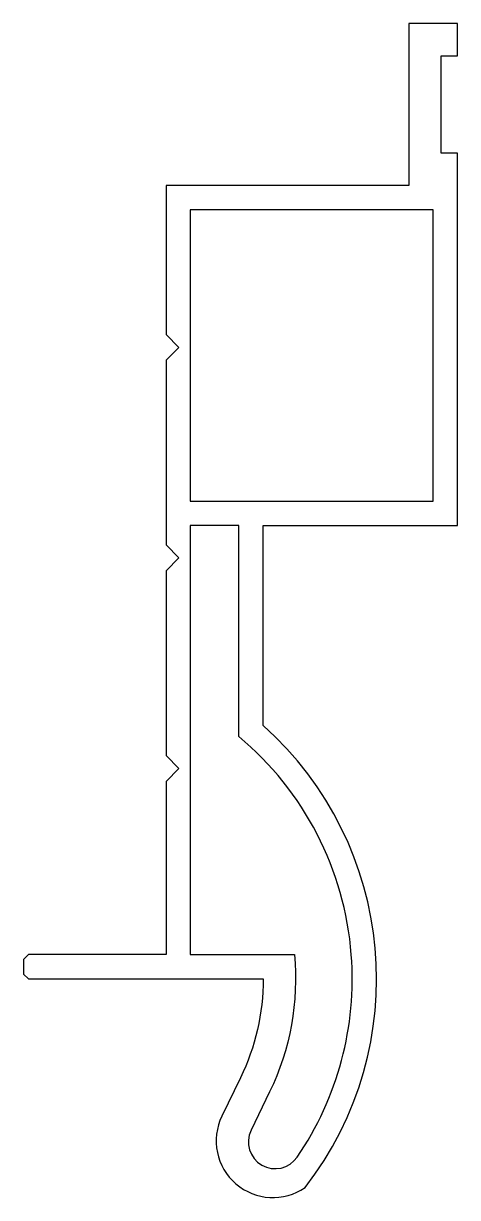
# Model space of a CAD drawing. Extents: x 168 to 194.8, y 168 to 240.5.
import ezdxf

# ---------------------------------------------------------------- set-up
doc = ezdxf.new("R2010")
doc.units = 0
doc.layers.add('ANA', color=220, linetype='CONTINUOUS')

msp = doc.modelspace()

# ---------------------------------------------------------------- linework, layer by layer
at = {"layer": 'ANA', "color": 0}
msp.add_lwpolyline([(167.957, 181.849), (168.257, 181.549), (182.757, 181.549, -0.113343), (181.354, 175.442), (180.207, 173.076, 0.769996), (185.34, 168.666, 0.39408), (182.757, 197.202), (182.757, 209.549), (194.757, 209.549), (194.757, 232.549), (193.757, 232.549), (193.757, 238.549), (194.757, 238.549), (194.757, 240.549), (191.757, 240.549), (191.757, 230.549), (176.757, 230.549), (176.757, 221.349), (177.557, 220.549), (176.757, 219.749), (176.757, 208.349), (177.557, 207.549), (176.757, 206.749), (176.757, 195.349), (177.557, 194.549), (176.757, 193.749), (176.757, 183.049), (168.257, 183.049), (167.957, 182.749)], format="xyb", close=True, dxfattribs=at)
msp.add_lwpolyline([(193.257, 229.049), (178.257, 229.049), (178.257, 211.049), (193.257, 211.049)], close=True, dxfattribs=at)
msp.add_lwpolyline([(182.007, 172.204, 0.92869), (184.859, 170.551, 0.170697), (188.199, 183.049, 0.20218), (181.257, 196.516), (181.257, 209.549), (178.257, 209.549), (178.257, 183.049), (184.686, 183.049, -0.137184), (183.154, 174.569), (182.007, 172.204)], format="xyb", dxfattribs=at)

doc.saveas('drawing.dxf')
